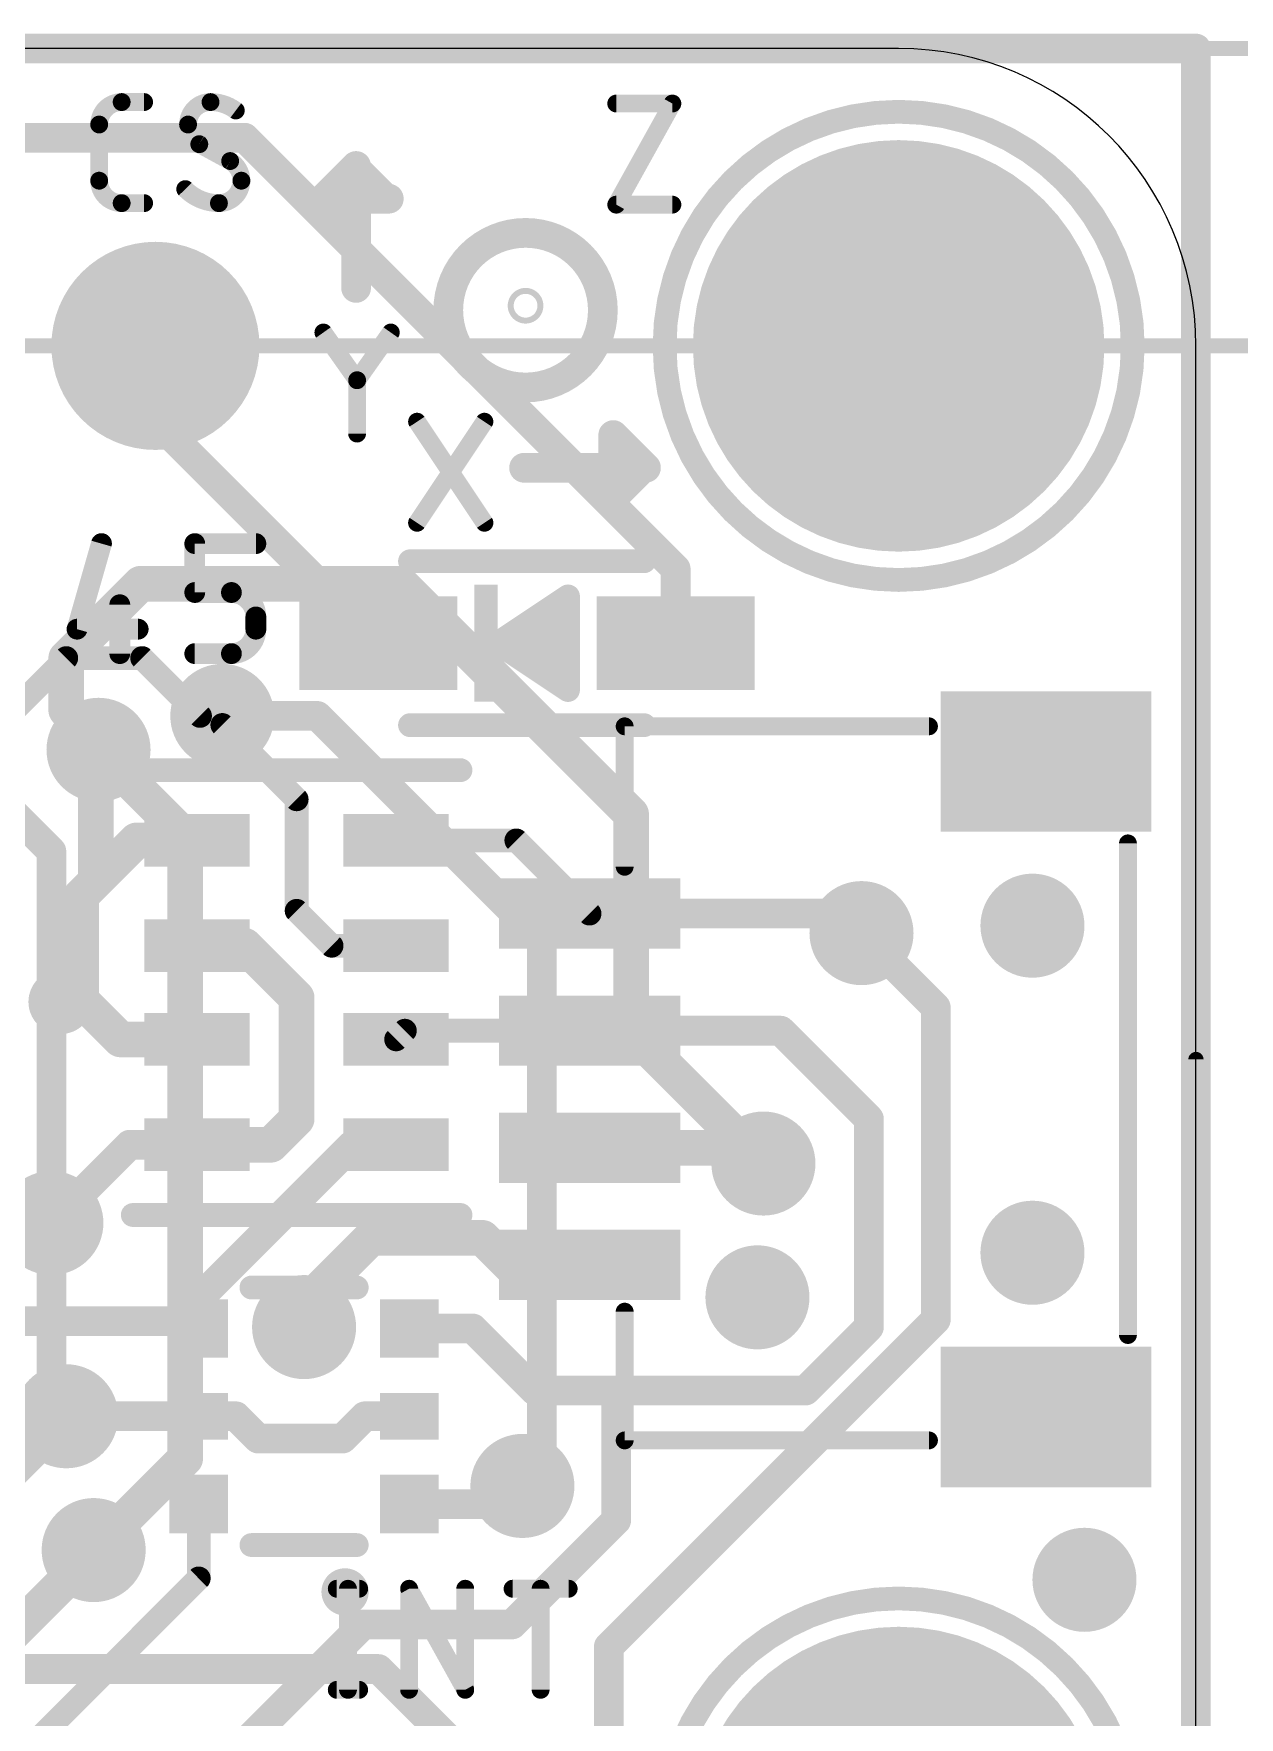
# Model space of a CAD drawing. Extents: x -6.2 to 34.1, y -8.2 to 17.9.
# Drawn here: x 15.47 to 25.77, y 3.52 to 17.91 of the extents above; entities that cross this region are included whole.
import ezdxf

# ---------------------------------------------------------------- set-up
doc = ezdxf.new("R2010")
doc.units = 0
for name, color, linetype in [('1', 12, 'CONTINUOUS'), ('16', 5, 'CONTINUOUS'), ('17', 110, 'CONTINUOUS'), ('18', 110, 'CONTINUOUS'), ('20', 53, 'CONTINUOUS'), ('21', 40, 'CONTINUOUS'), ('47', 253, 'CONTINUOUS')]:
    doc.layers.add(name, color=color, linetype=linetype)

# ---------------------------------------------------------------- blocks, each defined once
blk = doc.blocks.new('RECT')
blk.add_solid([(-0.5, -0.5), (0.5, -0.5), (-0.5, 0.5), (0.5, 0.5)])
blk = doc.blocks.new('ROUNDP')
at = {"const_width": 0.5}
blk.add_lwpolyline([(0, -0.25, 1), (0, 0.25, 1), (0, -0.25)], format="xyb", dxfattribs=at)
blk = doc.blocks.new('ROUNDV')
at = {"const_width": 0.5}
blk.add_lwpolyline([(0, -0.25, 1), (0, 0.25, 1), (0, -0.25)], format="xyb", dxfattribs=at)

msp = doc.modelspace()

# ---------------------------------------------------------------- linework, layer by layer
at = {"layer": '1'}
for points, const_width in [([(0, 17.78), (25.4, 17.78)], 0.254), ([(25.4, 17.78), (25.4, 0)], 0.254), ([(8.128, 17.018), (17.272, 17.018)], 0.254), ([(17.272, 17.018), (20.955, 13.335)], 0.254), ([(16.51, 14.605), (16.51, 15.24)], 0.254), ([(18.415, 12.7), (16.51, 14.605)], 0.254), ([(20.955, 13.335), (20.955, 12.7)], 0.254), ([(15.748, 12.573), (15.2548, 12.0798)], 0.2032), ([(16.3967, 12.573), (15.748, 12.573)], 0.2032), ([(16.891, 12.0787), (16.3967, 12.573)], 0.2032), ([(17.0815, 12.0787), (16.891, 12.0787)], 0.2032), ([(17.0815, 12.0787), (17.0815, 12.0015)], 0.2032), ([(17.7165, 11.3665), (17.0815, 12.0015)], 0.2032), ([(16.0238, 11.7892), (16.002, 11.7673)], 0.3048), ([(16.002, 11.7673), (16.002, 10.668)], 0.3048), ([(17.7165, 10.414), (17.7165, 11.3665)], 0.2032), ([(16.3495, 11.0155), (16.002, 10.668)], 0.3048), ([(16.3495, 11.0155), (16.8665, 11.0155)], 0.3048), ([(19.5935, 11.0155), (18.5665, 11.0155)], 0.2032), ([(20.219, 10.39), (19.5935, 11.0155)], 0.2032), ([(16.002, 10.668), (15.875, 10.541)], 0.3048), ([(15.875, 9.652), (15.875, 10.541)], 0.3048), ([(18.015, 10.1155), (17.7165, 10.414)], 0.2032), ([(20.219, 10.39), (22.376, 10.39)], 0.254), ([(22.376, 10.39), (22.5425, 10.2235)], 0.254), ([(16.8665, 10.1155), (17.272, 10.1155)], 0.3048), ([(17.7165, 9.671), (17.272, 10.1155)], 0.3048), ([(18.5665, 10.1155), (18.015, 10.1155)], 0.2032), ([(16.2115, 9.3155), (15.875, 9.652)], 0.3048), ([(17.7165, 9.671), (17.7165, 8.636)], 0.3048), ([(21.852, 9.39), (20.219, 9.39)], 0.254), ([(22.606, 8.636), (21.852, 9.39)], 0.254), ([(16.8665, 9.3155), (16.2115, 9.3155)], 0.3048), ([(18.5665, 9.3155), (18.641, 9.39)], 0.2032), ([(18.641, 9.39), (20.219, 9.39)], 0.2032), ([(17.7165, 8.636), (17.496, 8.4155)], 0.3048), ([(22.606, 6.858), (22.606, 8.636)], 0.254), ([(16.2895, 8.4155), (15.621, 7.747)], 0.254), ([(16.8665, 8.4155), (16.2895, 8.4155)], 0.254), ([(17.496, 8.4155), (16.8665, 8.4155)], 0.3048), ([(16.88, 7.101), (18.1945, 8.4155)], 0.254), ([(18.1945, 8.4155), (18.5665, 8.4155)], 0.254), ([(20.219, 8.39), (21.5693, 8.39)], 0.3048), ([(21.5693, 8.39), (21.7043, 8.255)], 0.3048), ([(18.3515, 7.62), (17.78, 7.0485)], 0.3048), ([(18.3515, 7.62), (19.304, 7.62)], 0.3048), ([(19.304, 7.62), (19.534, 7.39)], 0.3048), ([(19.534, 7.39), (20.219, 7.39)], 0.3048), ([(16.88, 6.846), (16.88, 7.101)], 0.254), ([(17.78, 6.858), (17.78, 7.0485)], 0.3048), ([(16.8165, 6.9095), (15.1885, 6.9095)], 0.254), ([(16.88, 6.846), (16.8165, 6.9095)], 0.254), ([(18.68, 6.846), (19.221, 6.846)], 0.254), ([(19.221, 6.846), (19.7517, 6.3153)], 0.254), ([(22.0633, 6.3153), (22.606, 6.858)], 0.254), ([(19.7517, 6.3153), (20.447, 6.3153)], 0.254), ([(20.447, 6.3153), (22.0633, 6.3153)], 0.254), ([(20.447, 6.3153), (20.447, 5.207)], 0.254), ([(15.748, 6.096), (16.88, 6.096)], 0.254), ([(16.88, 6.096), (17.1975, 6.096)], 0.254), ([(17.388, 5.9055), (17.1975, 6.096)], 0.254), ([(18.299, 6.096), (18.1085, 5.9055)], 0.254), ([(18.299, 6.096), (18.68, 6.096)], 0.254), ([(18.1085, 5.9055), (17.388, 5.9055)], 0.254), ([(19.4904, 5.346), (19.6452, 5.5008)], 0.254), ([(18.68, 5.346), (19.4904, 5.346)], 0.254), ([(16.88, 5.346), (16.88, 4.711)], 0.2032), ([(20.447, 5.207), (19.558, 4.318)], 0.254), ([(15.113, 4.064), (15.9823, 4.9333)], 0.3048), ([(15.9823, 4.9333), (15.9823, 4.953)], 0.3048), ([(16.88, 4.711), (14.709, 2.54)], 0.2032), ([(18.288, 4.318), (16.51, 2.54)], 0.254), ([(19.558, 4.318), (18.288, 4.318)], 0.254)]:
    msp.add_lwpolyline(points, dxfattribs=dict(at, const_width=const_width))
for points, const_width in [([(25.4635, 17.78, 1), (25.3365, 17.78)], 0.127), ([(25.4, 17.7165, 1), (25.4, 17.8435)], 0.127), ([(17.3169, 17.0629, 1), (17.2271, 16.9731)], 0.127), ([(17.272, 16.9545, 1), (17.272, 17.0815)], 0.127), ([(16.5735, 15.24, 1), (16.4465, 15.24)], 0.127), ([(16.5549, 14.6499, 1), (16.4651, 14.5601)], 0.127), ([(16.4465, 14.605, 1), (16.5735, 14.605)], 0.127), ([(21.0185, 13.335, 1), (20.8915, 13.335)], 0.127), ([(20.9101, 13.2901, 1), (20.9999, 13.3799)], 0.127), ([(18.3701, 12.6551, 1), (18.4599, 12.7449)], 0.127), ([(15.748, 12.6238, 1), (15.748, 12.5222)], 0.1016), ([(15.7839, 12.5371, 1), (15.7121, 12.6089)], 0.1016), ([(16.4326, 12.6089, 1), (16.3608, 12.5371)], 0.1016), ([(16.3967, 12.5222, 1), (16.3967, 12.6238)], 0.1016), ([(20.8915, 12.7, 1), (21.0185, 12.7)], 0.127), ([(16.891, 12.1295, 1), (16.891, 12.0279)], 0.1016), ([(16.8551, 12.0428, 1), (16.9269, 12.1146)], 0.1016), ([(17.1323, 12.0787, 1), (17.0307, 12.0787)], 0.1016), ([(17.1174, 12.0374, 1), (17.0456, 11.9656)], 0.1016), ([(17.0815, 12.0279, 1), (17.0815, 12.1295)], 0.1016), ([(16.0777, 11.7353, 1), (15.97, 11.843)], 0.1524), ([(17.0307, 12.0015, 1), (17.1323, 12.0015)], 0.1016), ([(16.0782, 11.7673, 1), (15.9258, 11.7673)], 0.1524), ([(15.9481, 11.8212, 1), (16.0559, 11.7134)], 0.1524), ([(17.7673, 11.3665, 1), (17.6657, 11.3665)], 0.1016), ([(17.6806, 11.3306, 1), (17.7524, 11.4024)], 0.1016), ([(16.3495, 11.0917, 1), (16.3495, 10.9393)], 0.1524), ([(16.4034, 10.9616, 1), (16.2956, 11.0694)], 0.1524), ([(16.8665, 10.9393, 1), (16.8665, 11.0917)], 0.1524), ([(18.5665, 11.0663, 1), (18.5665, 10.9647)], 0.1016), ([(19.6294, 11.0514, 1), (19.5576, 10.9796)], 0.1016), ([(19.5935, 10.9647, 1), (19.5935, 11.0663)], 0.1016), ([(15.9481, 10.7219, 1), (16.0559, 10.6141)], 0.1524), ([(16.0559, 10.6141, 1), (15.9481, 10.7219)], 0.1524), ([(15.9512, 10.541, 1), (15.7988, 10.541)], 0.1524), ([(15.8211, 10.5949, 1), (15.9289, 10.4871)], 0.1524), ([(15.9258, 10.668, 1), (16.0782, 10.668)], 0.1524), ([(17.7524, 10.4499, 1), (17.6806, 10.3781)], 0.1016), ([(20.219, 10.4535, 1), (20.219, 10.3265)], 0.127), ([(22.4209, 10.4349, 1), (22.3311, 10.3451)], 0.127), ([(22.376, 10.3265, 1), (22.376, 10.4535)], 0.127), ([(17.6657, 10.414, 1), (17.7673, 10.414)], 0.1016), ([(20.1831, 10.3541, 1), (20.2549, 10.4259)], 0.1016), ([(16.8665, 10.1917, 1), (16.8665, 10.0393)], 0.1524), ([(17.3259, 10.1694, 1), (17.2181, 10.0616)], 0.1524), ([(17.272, 10.0393, 1), (17.272, 10.1917)], 0.1524), ([(18.015, 10.1663, 1), (18.015, 10.0647)], 0.1016), ([(18.5665, 10.0647, 1), (18.5665, 10.1663)], 0.1016), ([(22.4976, 10.1786, 1), (22.5874, 10.2684)], 0.127), ([(17.9791, 10.0796, 1), (18.0509, 10.1514)], 0.1016), ([(15.9289, 9.7059, 1), (15.8211, 9.5981)], 0.1524), ([(17.7927, 9.671, 1), (17.6403, 9.671)], 0.1524), ([(17.6626, 9.6171, 1), (17.7704, 9.7249)], 0.1524), ([(15.7988, 9.652, 1), (15.9512, 9.652)], 0.1524), ([(20.219, 9.4535, 1), (20.219, 9.3265)], 0.127), ([(21.8969, 9.4349, 1), (21.8071, 9.3451)], 0.127), ([(21.852, 9.3265, 1), (21.852, 9.4535)], 0.127), ([(16.2115, 9.3917, 1), (16.2115, 9.2393)], 0.1524), ([(16.1576, 9.2616, 1), (16.2654, 9.3694)], 0.1524), ([(16.8665, 9.2393, 1), (16.8665, 9.3917)], 0.1524), ([(18.5306, 9.3514, 1), (18.6024, 9.2796)], 0.1016), ([(18.641, 9.4408, 1), (18.641, 9.3392)], 0.1016), ([(18.6769, 9.3541, 1), (18.6051, 9.4259)], 0.1016), ([(20.219, 9.3392, 1), (20.219, 9.4408)], 0.1016), ([(17.7704, 8.5821, 1), (17.6626, 8.6899)], 0.1524), ([(17.6403, 8.636, 1), (17.7927, 8.636)], 0.1524), ([(22.6695, 8.636, 1), (22.5425, 8.636)], 0.127), ([(22.5611, 8.5911, 1), (22.6509, 8.6809)], 0.127), ([(16.2895, 8.479, 1), (16.2895, 8.352)], 0.127), ([(16.3344, 8.3706, 1), (16.2446, 8.4604)], 0.127), ([(16.8665, 8.4917, 1), (16.8665, 8.3393)], 0.1524), ([(16.8665, 8.352, 1), (16.8665, 8.479)], 0.127), ([(17.4421, 8.4694, 1), (17.5499, 8.3616)], 0.1524), ([(17.496, 8.3393, 1), (17.496, 8.4917)], 0.1524), ([(18.1945, 8.479, 1), (18.1945, 8.352)], 0.127), ([(18.2394, 8.3706, 1), (18.1496, 8.4604)], 0.127), ([(18.5665, 8.352, 1), (18.5665, 8.479)], 0.127), ([(20.219, 8.4662, 1), (20.219, 8.3138)], 0.1524), ([(21.6232, 8.4439, 1), (21.5154, 8.3361)], 0.1524), ([(21.5693, 8.3138, 1), (21.5693, 8.4662)], 0.1524), ([(21.6504, 8.2011, 1), (21.7582, 8.3089)], 0.1524), ([(15.5761, 7.7919, 1), (15.6659, 7.7021)], 0.127), ([(18.3515, 7.6962, 1), (18.3515, 7.5438)], 0.1524), ([(18.4054, 7.5661, 1), (18.2976, 7.6739)], 0.1524), ([(19.3579, 7.6739, 1), (19.2501, 7.5661)], 0.1524), ([(19.304, 7.5438, 1), (19.304, 7.6962)], 0.1524), ([(19.534, 7.4662, 1), (19.534, 7.3138)], 0.1524), ([(19.4801, 7.3361, 1), (19.5879, 7.4439)], 0.1524), ([(20.219, 7.3138, 1), (20.219, 7.4662)], 0.1524), ([(16.9435, 7.101, 1), (16.8165, 7.101)], 0.127), ([(16.8351, 7.1459, 1), (16.9249, 7.0561)], 0.127), ([(17.8562, 7.0485, 1), (17.7038, 7.0485)], 0.1524), ([(17.7261, 7.1024, 1), (17.8339, 6.9946)], 0.1524), ([(16.8614, 6.9544, 1), (16.7716, 6.8646)], 0.127), ([(16.8165, 6.846, 1), (16.8165, 6.973)], 0.127), ([(16.8165, 6.846, 1), (16.9435, 6.846)], 0.127), ([(16.8351, 6.8011, 1), (16.9249, 6.8909)], 0.127), ([(17.7038, 6.858, 1), (17.8562, 6.858)], 0.1524), ([(18.68, 6.9095, 1), (18.68, 6.7825)], 0.127), ([(19.2659, 6.8909, 1), (19.1761, 6.8011)], 0.127), ([(19.221, 6.7825, 1), (19.221, 6.9095)], 0.127), ([(22.5425, 6.858, 1), (22.6695, 6.858)], 0.127), ([(22.6509, 6.8131, 1), (22.5611, 6.9029)], 0.127), ([(19.7517, 6.3788, 1), (19.7517, 6.2518)], 0.127), ([(19.7068, 6.2704, 1), (19.7966, 6.3602)], 0.127), ([(20.447, 6.3788, 1), (20.447, 6.2518)], 0.127), ([(20.5105, 6.3153, 1), (20.3835, 6.3153)], 0.127), ([(20.447, 6.2518, 1), (20.447, 6.3788)], 0.127), ([(22.0184, 6.3602, 1), (22.1082, 6.2704)], 0.127), ([(22.0633, 6.2518, 1), (22.0633, 6.3788)], 0.127), ([(15.748, 6.1595, 1), (15.748, 6.0325)], 0.127), ([(16.88, 6.1595, 1), (16.88, 6.0325)], 0.127), ([(16.88, 6.0325, 1), (16.88, 6.1595)], 0.127), ([(17.2424, 6.1409, 1), (17.1526, 6.0511)], 0.127), ([(17.1975, 6.0325, 1), (17.1975, 6.1595)], 0.127), ([(18.299, 6.1595, 1), (18.299, 6.0325)], 0.127), ([(18.3439, 6.0511, 1), (18.2541, 6.1409)], 0.127), ([(18.68, 6.0325, 1), (18.68, 6.1595)], 0.127), ([(17.388, 5.969, 1), (17.388, 5.842)], 0.127), ([(17.3431, 5.8606, 1), (17.4329, 5.9504)], 0.127), ([(18.0636, 5.9504, 1), (18.1534, 5.8606)], 0.127), ([(18.1085, 5.842, 1), (18.1085, 5.969)], 0.127), ([(19.6901, 5.4559, 1), (19.6003, 5.5457)], 0.127), ([(18.68, 5.4095, 1), (18.68, 5.2825)], 0.127), ([(19.4904, 5.2825, 1), (19.4904, 5.4095)], 0.127), ([(16.9308, 5.346, 1), (16.8292, 5.346)], 0.1016), ([(19.4455, 5.3909, 1), (19.5353, 5.3011)], 0.127), ([(20.4919, 5.1621, 1), (20.4021, 5.2519)], 0.127), ([(20.3835, 5.207, 1), (20.5105, 5.207)], 0.127), ([(16.0585, 4.953, 1), (15.9061, 4.953)], 0.1524), ([(16.0362, 4.8794, 1), (15.9284, 4.9872)], 0.1524), ([(15.9061, 4.9333, 1), (16.0585, 4.9333)], 0.1524), ([(16.8292, 4.711, 1), (16.9308, 4.711)], 0.1016), ([(16.9159, 4.6751, 1), (16.8441, 4.7469)], 0.1016), ([(18.288, 4.3815, 1), (18.288, 4.2545)], 0.127), ([(18.3329, 4.2731, 1), (18.2431, 4.3629)], 0.127), ([(19.5131, 4.3629, 1), (19.6029, 4.2731)], 0.127), ([(19.558, 4.2545, 1), (19.558, 4.3815)], 0.127)]:
    msp.add_lwpolyline(points, format="xyb", dxfattribs=dict(at, const_width=const_width))
at = {"layer": '16'}
for points, const_width in [([(0, 17.78), (25.4, 17.78)], 0.254), ([(25.4, 17.78), (25.4, 0)], 0.254), ([(15.748, 12.573), (16.383, 13.208)], 0.3048), ([(16.383, 13.208), (18.6055, 13.208)], 0.3048), ([(18.6055, 13.208), (20.574, 11.2395)], 0.3048), ([(15.748, 12.1285), (15.748, 12.573)], 0.3048), ([(16.0238, 11.8527), (15.748, 12.1285)], 0.3048), ([(15.621, 10.922), (14.478, 12.065)], 0.254), ([(17.8933, 12.0787), (17.0815, 12.0787)], 0.254), ([(19.812, 10.16), (17.8933, 12.0787)], 0.254), ([(16.0238, 11.7892), (16.0238, 11.8527)], 0.3048), ([(16.764, 11.049), (16.0238, 11.7892)], 0.3048), ([(20.574, 11.2395), (20.574, 9.3853)], 0.3048), ([(16.764, 5.7347), (16.764, 11.049)], 0.3048), ([(15.621, 10.922), (15.621, 7.747)], 0.254), ([(19.812, 5.6676), (19.812, 10.16)], 0.254), ([(22.5425, 10.2235), (23.1775, 9.5885)], 0.254), ([(23.1775, 9.5885), (23.1775, 6.9215)], 0.254), ([(20.574, 9.3853), (21.7043, 8.255)], 0.3048), ([(15.621, 7.747), (15.621, 6.223)], 0.254), ([(23.1775, 6.9215), (20.3835, 4.1275)], 0.254), ([(15.748, 6.096), (15.621, 6.223)], 0.254), ([(15.748, 6.096), (14.478, 4.826)], 0.3048), ([(15.9823, 4.953), (16.764, 5.7347)], 0.3048), ([(19.6452, 5.5008), (19.812, 5.6676)], 0.254), ([(20.3835, 4.1275), (20.3835, 2.0955)], 0.254), ([(18.415, 3.937), (11.684, 3.937)], 0.254), ([(18.415, 3.937), (19.05, 3.302)], 0.254)]:
    msp.add_lwpolyline(points, dxfattribs=dict(at, const_width=const_width))
for points, const_width in [([(25.4635, 17.78, 1), (25.3365, 17.78)], 0.127), ([(25.4, 17.7165, 1), (25.4, 17.8435)], 0.127), ([(16.383, 13.2842, 1), (16.383, 13.1318)], 0.1524), ([(16.4369, 13.1541, 1), (16.3291, 13.2619)], 0.1524), ([(18.6594, 13.2619, 1), (18.5516, 13.1541)], 0.1524), ([(18.6055, 13.1318, 1), (18.6055, 13.2842)], 0.1524), ([(15.8242, 12.573, 1), (15.6718, 12.573)], 0.1524), ([(15.6941, 12.6269, 1), (15.8019, 12.5191)], 0.1524), ([(15.8019, 12.1824, 1), (15.6941, 12.0746)], 0.1524), ([(15.6718, 12.1285, 1), (15.8242, 12.1285)], 0.1524), ([(17.0815, 12.1422, 1), (17.0815, 12.0152)], 0.127), ([(17.9382, 12.1236, 1), (17.8484, 12.0338)], 0.127), ([(17.8933, 12.0152, 1), (17.8933, 12.1422)], 0.127), ([(16.1, 11.8527, 1), (15.9476, 11.8527)], 0.1524), ([(16.0777, 11.843, 1), (15.97, 11.7353)], 0.1524), ([(15.97, 11.7988, 1), (16.0777, 11.9065)], 0.1524), ([(15.9476, 11.7892, 1), (16.1, 11.7892)], 0.1524), ([(20.6502, 11.2395, 1), (20.4978, 11.2395)], 0.1524), ([(20.5201, 11.1856, 1), (20.6279, 11.2934)], 0.1524), ([(16.8402, 11.049, 1), (16.6878, 11.049)], 0.1524), ([(16.7101, 10.9951, 1), (16.8179, 11.1029)], 0.1524), ([(15.6845, 10.922, 1), (15.5575, 10.922)], 0.127), ([(15.5761, 10.8771, 1), (15.6659, 10.9669)], 0.127), ([(19.8755, 10.16, 1), (19.7485, 10.16)], 0.127), ([(19.7671, 10.1151, 1), (19.8569, 10.2049)], 0.127), ([(22.5874, 10.2684, 1), (22.4976, 10.1786)], 0.127), ([(23.241, 9.5885, 1), (23.114, 9.5885)], 0.127), ([(23.1326, 9.5436, 1), (23.2224, 9.6334)], 0.127), ([(20.6279, 9.4392, 1), (20.5201, 9.3314)], 0.1524), ([(20.4978, 9.3853, 1), (20.6502, 9.3853)], 0.1524), ([(21.6504, 8.2011, 1), (21.7582, 8.3089)], 0.1524), ([(15.6845, 7.747, 1), (15.5575, 7.747)], 0.127), ([(15.5575, 7.747, 1), (15.6845, 7.747)], 0.127), ([(23.2224, 6.8766, 1), (23.1326, 6.9664)], 0.127), ([(23.114, 6.9215, 1), (23.241, 6.9215)], 0.127), ([(15.6659, 6.2679, 1), (15.5761, 6.1781)], 0.127), ([(15.5575, 6.223, 1), (15.6845, 6.223)], 0.127), ([(15.8019, 6.0421, 1), (15.6941, 6.1499)], 0.1524), ([(15.7031, 6.0511, 1), (15.7929, 6.1409)], 0.127), ([(16.6878, 5.7347, 1), (16.8402, 5.7347)], 0.1524), ([(16.8179, 5.6808, 1), (16.7101, 5.7886)], 0.1524), ([(19.8569, 5.6227, 1), (19.7671, 5.7125)], 0.127), ([(19.7485, 5.6676, 1), (19.8755, 5.6676)], 0.127), ([(19.6003, 5.5457, 1), (19.6901, 5.4559)], 0.127), ([(15.9284, 5.0069, 1), (16.0362, 4.8991)], 0.1524), ([(20.447, 4.1275, 1), (20.32, 4.1275)], 0.127), ([(20.3386, 4.1724, 1), (20.4284, 4.0826)], 0.127), ([(18.4599, 3.9819, 1), (18.3701, 3.8921)], 0.127), ([(18.415, 3.8735, 1), (18.415, 4.0005)], 0.127)]:
    msp.add_lwpolyline(points, format="xyb", dxfattribs=dict(at, const_width=const_width))
at = {"layer": '20'}
for p, q in [((22.86, 17.78), (2.54, 17.78)), ((25.4, 2.54), (25.4, 15.24))]:
    msp.add_line(p, q, dxfattribs=at)
msp.add_arc((22.86, 15.24), 2.54, 0, 90, dxfattribs=at)
at = {"layer": '21'}
for points, const_width in [([(16.2214, 17.3228, 0.4142), (16.0294, 17.1309)], 0.1524), ([(16.2214, 17.3609, 1), (16.2214, 17.2847)], 0.0762), ([(16.2214, 17.2847, 1), (16.2214, 17.3609)], 0.0762), ([(16.4133, 17.2847, 1), (16.4133, 17.3609)], 0.0762), ([(16.9807, 17.3228, 0.4142), (16.7888, 17.1309)], 0.1524), ([(17.1966, 17.2508, 0.1623), (16.9807, 17.3228)], 0.1524), ([(16.9807, 17.3609, 1), (16.9807, 17.2847)], 0.0762), ([(16.9807, 17.2847, 1), (16.9807, 17.3609)], 0.0762), ([(17.1737, 17.2204, 1), (17.2194, 17.2813)], 0.0762), ([(20.447, 17.3482, 1), (20.447, 17.272)], 0.0762), ([(22.86, 13.24, 1), (22.86, 17.24, 1), (22.86, 13.24)], 0.2032), ([(20.9601, 17.2916, 1), (20.8935, 17.3286)], 0.0762), ([(20.9268, 17.272, 1), (20.9268, 17.3482)], 0.0762), ([(16.0675, 17.1309, 1), (15.9913, 17.1309)], 0.0762), ([(15.9913, 17.1309, 1), (16.0675, 17.1309)], 0.0762), ([(16.7888, 17.1309, 0.2656), (16.8847, 16.963)], 0.1524), ([(16.8269, 17.1309, 1), (16.7507, 17.1309)], 0.0762), ([(16.7507, 17.1309, 1), (16.8269, 17.1309)], 0.0762), ([(16.903, 16.9964, 1), (16.8665, 16.9295)], 0.0762), ([(16.8654, 16.9301, 1), (16.9041, 16.9958)], 0.0762), ([(17.1679, 16.8519, 1), (17.1293, 16.7862)], 0.0762), ([(17.2446, 16.6511, 0.2656), (17.1486, 16.819)], 0.1524), ([(17.1304, 16.7856, 1), (17.1668, 16.8525)], 0.0762), ([(18.288, 16.7767, 1), (18.161, 16.7767)], 0.127), ([(18.288, 16.7513, 1), (18.161, 16.7513)], 0.127), ([(18.2694, 16.7962, 1), (18.1796, 16.7064)], 0.127), ([(18.2694, 16.7318, 1), (18.1796, 16.8216)], 0.127), ([(16.0294, 16.6511, 0.4142), (16.2214, 16.4592)], 0.1524), ([(16.0675, 16.6511, 1), (15.9913, 16.6511)], 0.0762), ([(15.9913, 16.6511, 1), (16.0675, 16.6511)], 0.0762), ([(17.0526, 16.4592, 0.4142), (17.2446, 16.6511)], 0.1524), ([(17.2827, 16.6511, 1), (17.2065, 16.6511)], 0.0762), ([(17.2065, 16.6511, 1), (17.2827, 16.6511)], 0.0762), ([(18.161, 16.7513, 1), (18.288, 16.7513)], 0.127), ([(16.7918, 16.606, 1), (16.7377, 16.5523)], 0.0762), ([(16.7648, 16.5791, 0.2), (17.0526, 16.4592)], 0.1524), ([(17.9451, 16.5608, 1), (17.9451, 16.4338)], 0.127), ([(17.9002, 16.5422, 1), (17.99, 16.4524)], 0.127), ([(18.4785, 16.5608, 1), (18.4785, 16.4338)], 0.127), ([(18.4336, 16.4524, 1), (18.5234, 16.5422)], 0.127), ([(18.4785, 16.4338, 1), (18.4785, 16.5608)], 0.127), ([(18.5039, 16.4338, 1), (18.5039, 16.5608)], 0.127), ([(16.2214, 16.4973, 1), (16.2214, 16.4211)], 0.0762), ([(16.2214, 16.4211, 1), (16.2214, 16.4973)], 0.0762), ([(16.4133, 16.4211, 1), (16.4133, 16.4973)], 0.0762), ([(17.0526, 16.4973, 1), (17.0526, 16.4211)], 0.0762), ([(17.0526, 16.4211, 1), (17.0526, 16.4973)], 0.0762), ([(20.447, 16.4846, 1), (20.447, 16.4084)], 0.0762), ([(20.4137, 16.465, 1), (20.4803, 16.428)], 0.0762), ([(20.9268, 16.4084, 1), (20.9268, 16.4846)], 0.0762), ([(19.6723, 14.8844, 1), (19.6723, 16.2052, 1), (19.6723, 14.8844)], 0.254), ([(18.161, 15.7353, 1), (18.288, 15.7353)], 0.127), ([(19.6723, 15.5575, 1), (19.6723, 15.6083, 1), (19.6723, 15.5575)], 0.254), ([(17.9762, 15.3763, 1), (17.914, 15.3323)], 0.0762), ([(18.552, 15.3323, 1), (18.4897, 15.3763)], 0.0762), ([(18.2018, 14.9685, 1), (18.2641, 14.9245)], 0.0762), ([(18.2711, 14.9465, 1), (18.1949, 14.9465)], 0.0762), ([(18.2018, 14.9245, 1), (18.2641, 14.9685)], 0.0762), ([(18.1949, 14.4907, 1), (18.2711, 14.4907)], 0.0762), ([(18.7769, 14.6134, 1), (18.7135, 14.5712)], 0.0762), ([(19.3526, 14.5712, 1), (19.2892, 14.6134)], 0.0762), ([(20.4665, 14.5229, 1), (20.3767, 14.4331)], 0.127), ([(20.4851, 14.478, 1), (20.3581, 14.478)], 0.127), ([(19.6596, 14.2621, 1), (19.6596, 14.1351)], 0.127), ([(20.6756, 14.2621, 1), (20.6756, 14.1351)], 0.127), ([(20.7205, 14.1537, 1), (20.6307, 14.2435)], 0.127), ([(20.6561, 14.1537, 1), (20.7459, 14.2435)], 0.127), ([(20.6756, 14.1351, 1), (20.6756, 14.2621)], 0.127), ([(20.701, 14.1351, 1), (20.701, 14.2621)], 0.127), ([(20.4851, 13.9446, 1), (20.3581, 13.9446)], 0.127), ([(20.3767, 13.9895, 1), (20.4665, 13.8997)], 0.127), ([(20.3581, 13.9446, 1), (20.4851, 13.9446)], 0.127), ([(20.3581, 13.9192, 1), (20.4851, 13.9192)], 0.127), ([(18.7135, 13.7498, 1), (18.7769, 13.7076)], 0.0762), ([(19.2892, 13.7076, 1), (19.3526, 13.7498)], 0.0762), ([(16.0918, 13.5387, 1), (16.0063, 13.5631)], 0.0889), ([(16.8905, 13.5509, 1), (16.8016, 13.5509)], 0.0889), ([(16.846, 13.5953, 1), (16.846, 13.5065)], 0.0889), ([(17.3681, 13.5065, 1), (17.3681, 13.5953)], 0.0889), ([(18.685, 13.4508, 1), (18.685, 13.3492)], 0.1016), ([(20.685, 13.3492, 1), (20.685, 13.4508)], 0.1016), ([(16.2501, 13.0288, 1), (16.1612, 13.0288)], 0.0889), ([(16.846, 13.1777, 1), (16.846, 13.0888)], 0.0889), ([(16.8016, 13.1332, 1), (16.8905, 13.1332)], 0.0889), ([(17.3681, 12.9244, 0.4142), (17.1593, 13.1332)], 0.1778), ([(17.1593, 13.1777, 1), (17.1593, 13.0888)], 0.0889), ([(17.1593, 13.0888, 1), (17.1593, 13.1777)], 0.0889), ([(20.0858, 13.1, 1), (19.9842, 13.1)], 0.1016), ([(20.0632, 13.0577, 1), (20.0068, 13.1423)], 0.1016), ([(17.4126, 12.9244, 1), (17.3237, 12.9244)], 0.0889), ([(17.3237, 12.9244, 1), (17.4126, 12.9244)], 0.0889), ([(19.9358, 12.9, 1), (19.8342, 12.9)], 0.1016), ([(19.9132, 12.8577, 1), (19.8568, 12.9423)], 0.1016), ([(15.8402, 12.8644, 1), (15.8402, 12.7755)], 0.0889), ([(15.7975, 12.8322, 1), (15.8829, 12.8077)], 0.0889), ([(16.3623, 12.7755, 1), (16.3623, 12.8644)], 0.0889), ([(17.1593, 12.6111, 0.4142), (17.3681, 12.8199)], 0.1778), ([(17.4126, 12.8199, 1), (17.3237, 12.8199)], 0.0889), ([(17.3237, 12.8199, 1), (17.4126, 12.8199)], 0.0889), ([(19.4632, 12.7423, 1), (19.4068, 12.6577)], 0.1016), ([(19.6132, 12.7423, 1), (19.5568, 12.6577)], 0.1016), ([(19.7374, 12.8524, 1), (19.7374, 12.7508)], 0.1016), ([(19.885, 12.7508, 1), (19.885, 12.8524)], 0.1016), ([(16.846, 12.6555, 1), (16.846, 12.5667)], 0.0889), ([(17.1593, 12.6555, 1), (17.1593, 12.5667)], 0.0889), ([(17.1593, 12.5667, 1), (17.1593, 12.6555)], 0.0889), ([(19.4068, 12.7423, 1), (19.4632, 12.6577)], 0.1016), ([(19.5568, 12.7423, 1), (19.6132, 12.6577)], 0.1016), ([(19.7374, 12.6492, 1), (19.7374, 12.5476)], 0.1016), ([(19.885, 12.5476, 1), (19.885, 12.6492)], 0.1016), ([(16.1612, 12.6111, 1), (16.2501, 12.6111)], 0.0889), ([(19.8342, 12.5, 1), (19.9358, 12.5)], 0.1016), ([(19.8568, 12.4577, 1), (19.9132, 12.5423)], 0.1016), ([(20.0068, 12.2577, 1), (20.0632, 12.3423)], 0.1016), ([(19.9842, 12.3, 1), (20.0858, 12.3)], 0.1016), ([(18.685, 12.0508, 1), (18.685, 11.9492)], 0.1016), ([(20.685, 11.9492, 1), (20.685, 12.0508)], 0.1016), ([(20.5571, 11.99, 1), (20.4809, 11.99)], 0.0762), ([(20.519, 12.0281, 1), (20.519, 11.9519)], 0.0762), ([(23.119, 11.9519, 1), (23.119, 12.0281)], 0.0762), ([(16.3165, 11.6663, 1), (16.3165, 11.5647)], 0.1016), ([(19.1165, 11.5647, 1), (19.1165, 11.6663)], 0.1016), ([(24.8571, 10.99, 1), (24.7809, 10.99)], 0.0762), ([(20.4809, 10.79, 1), (20.5571, 10.79)], 0.0762), ([(15.7, 9.486, 1), (15.7, 9.786, 1), (15.7, 9.486)], 0.25), ([(16.3165, 7.8663, 1), (16.3165, 7.7647)], 0.1016), ([(19.1165, 7.7647, 1), (19.1165, 7.8663)], 0.1016), ([(17.33, 7.2468, 1), (17.33, 7.1452)], 0.1016), ([(18.23, 7.1452, 1), (18.23, 7.2468)], 0.1016), ([(20.5571, 6.99, 1), (20.4809, 6.99)], 0.0762), ([(24.7809, 6.79, 1), (24.8571, 6.79)], 0.0762), ([(20.519, 5.9281, 1), (20.519, 5.8519)], 0.0762), ([(20.4809, 5.89, 1), (20.5571, 5.89)], 0.0762), ([(23.119, 5.8519, 1), (23.119, 5.9281)], 0.0762), ([(17.33, 5.0468, 1), (17.33, 4.9452)], 0.1016), ([(18.23, 4.9452, 1), (18.23, 5.0468)], 0.1016), ([(18.13, 4.496, 1), (18.13, 4.696, 1), (18.13, 4.496)], 0.2032), ([(18.0591, 4.6609, 1), (18.0591, 4.5847)], 0.0762), ([(18.1932, 4.6228, 1), (18.117, 4.6228)], 0.0762), ([(18.251, 4.5847, 1), (18.251, 4.6609)], 0.0762), ([(18.7153, 4.6228, 1), (18.6391, 4.6228)], 0.0762), ([(18.7105, 4.6413, 1), (18.6439, 4.6043)], 0.0762), ([(19.1951, 4.6228, 1), (19.1189, 4.6228)], 0.0762), ([(19.5611, 4.6609, 1), (19.5611, 4.5847)], 0.0762), ([(19.8391, 4.6228, 1), (19.7629, 4.6228)], 0.0762), ([(20.0409, 4.5847, 1), (20.0409, 4.6609)], 0.0762), ([(22.86, 0.54, 1), (22.86, 4.54, 1), (22.86, 0.54)], 0.2032), ([(18.0591, 3.7973, 1), (18.0591, 3.7211)], 0.0762), ([(18.117, 3.7592, 1), (18.1932, 3.7592)], 0.0762), ([(18.251, 3.7211, 1), (18.251, 3.7973)], 0.0762), ([(18.6391, 3.7592, 1), (18.7153, 3.7592)], 0.0762), ([(19.1189, 3.7592, 1), (19.1951, 3.7592)], 0.0762), ([(19.1237, 3.7407, 1), (19.1903, 3.7777)], 0.0762), ([(19.7629, 3.7592, 1), (19.8391, 3.7592)], 0.0762)]:
    msp.add_lwpolyline(points, format="xyb", dxfattribs=dict(at, const_width=const_width))
for points, const_width in [([(16.2214, 17.3228), (16.4133, 17.3228)], 0.1524), ([(20.447, 17.3101), (20.9268, 17.3101)], 0.1524), ([(20.9268, 17.3101), (20.447, 16.4465)], 0.1524), ([(16.0294, 16.6511), (16.0294, 17.1309)], 0.1524), ([(17.1486, 16.819), (16.8847, 16.963)], 0.1524), ([(18.2245, 16.7767), (17.9451, 16.4973)], 0.254), ([(18.2245, 16.7513), (18.2245, 16.7767)], 0.254), ([(18.2245, 15.7353), (18.2245, 16.7513)], 0.254), ([(18.4785, 16.4973), (18.2245, 16.7513)], 0.254), ([(17.9451, 16.4973), (18.4785, 16.4973)], 0.254), ([(18.5039, 16.4973), (18.4785, 16.4973)], 0.254), ([(16.4133, 16.4592), (16.2214, 16.4592)], 0.1524), ([(20.447, 16.4465), (20.9268, 16.4465)], 0.1524), ([(17.9451, 15.3543), (18.233, 14.9465)], 0.1524), ([(18.233, 14.9465), (18.5208, 15.3543)], 0.1524), ([(18.233, 14.4907), (18.233, 14.9465)], 0.1524), ([(18.7452, 13.7287), (19.3209, 14.5923)], 0.1524), ([(18.7452, 14.5923), (19.3209, 13.7287)], 0.1524), ([(20.701, 14.1986), (20.4216, 14.478)], 0.254), ([(20.4216, 14.478), (20.4216, 13.9446)], 0.254), ([(19.6596, 14.1986), (20.6756, 14.1986)], 0.254), ([(20.4216, 13.9446), (20.6756, 14.1986)], 0.254), ([(20.6756, 14.1986), (20.701, 14.1986)], 0.254), ([(20.4216, 13.9192), (20.4216, 13.9446)], 0.254), ([(16.049, 13.5509), (15.8402, 12.8199)], 0.1778), ([(16.846, 13.1332), (16.846, 13.5509)], 0.1778), ([(16.846, 13.5509), (17.3681, 13.5509)], 0.1778), ([(18.685, 13.4), (20.685, 13.4)], 0.2032), ([(16.2057, 13.0288), (16.2057, 12.6111)], 0.1778), ([(17.1593, 13.1332), (16.846, 13.1332)], 0.1778), ([(19.435, 12.7), (20.035, 13.1)], 0.2032), ([(20.035, 13.1), (20.035, 12.3)], 0.2032), ([(17.3681, 12.8199), (17.3681, 12.9244)], 0.1778), ([(19.585, 12.7), (19.885, 12.9)], 0.2032), ([(19.885, 12.9), (19.885, 12.5)], 0.2032), ([(15.8402, 12.8199), (16.3623, 12.8199)], 0.1778), ([(20.035, 12.3), (19.435, 12.7)], 0.2032), ([(19.885, 12.5), (19.585, 12.7)], 0.2032), ([(19.7374, 12.8016), (19.885, 12.8016)], 0.2032), ([(16.846, 12.6111), (17.1593, 12.6111)], 0.1778), ([(19.7374, 12.5984), (19.885, 12.5984)], 0.2032), ([(20.685, 12), (18.685, 12)], 0.2032), ([(20.519, 10.79), (20.519, 11.99)], 0.1524), ([(20.519, 11.99), (23.119, 11.99)], 0.1524), ([(16.3165, 11.6155), (19.1165, 11.6155)], 0.2032), ([(24.819, 6.79), (24.819, 10.99)], 0.1524), ([(19.1165, 7.8155), (16.3165, 7.8155)], 0.2032), ([(17.33, 7.196), (18.23, 7.196)], 0.2032), ([(20.519, 5.89), (20.519, 6.99)], 0.1524), ([(23.119, 5.89), (20.519, 5.89)], 0.1524), ([(17.33, 4.996), (18.23, 4.996)], 0.2032), ([(18.0591, 4.6228), (18.251, 4.6228)], 0.1524), ([(18.1551, 4.6228), (18.1551, 3.7592)], 0.1524), ([(18.6772, 3.7592), (18.6772, 4.6228)], 0.1524), ([(18.6772, 4.6228), (19.157, 3.7592)], 0.1524), ([(19.157, 3.7592), (19.157, 4.6228)], 0.1524), ([(19.5611, 4.6228), (20.0409, 4.6228)], 0.1524), ([(19.801, 3.7592), (19.801, 4.6228)], 0.1524), ([(18.0591, 3.7592), (18.251, 3.7592)], 0.1524)]:
    msp.add_lwpolyline(points, dxfattribs=dict(at, const_width=const_width))
at = {"layer": '47', "const_width": 0.13}
for points in [[(12.319, 17.78), (34.081, 17.78)], [(12.7, 15.24), (31.287, 15.24)], [(25.4, 9.144), (25.4, -8.173)]]:
    msp.add_lwpolyline(points, dxfattribs=at)
at = {"layer": '47', "const_width": 0.065}
msp.add_lwpolyline([(25.4325, 9.144, 1), (25.3675, 9.144)], format="xyb", dxfattribs=at)

# ---------------------------------------------------------------- block references
at = {"layer": '1', "xscale": 1.35, "yscale": 0.8}
for p in [(18.415, 12.7), (20.955, 12.7)]:
    msp.add_blockref('RECT', p, dxfattribs=at)
at = {"layer": '1'}
for p, xscale, yscale, rotation in [((24.119, 11.69), 1.8, 1.2, 180), ((16.8665, 11.0155), 0.45, 0.9, 270), ((18.5665, 11.0155), 0.45, 0.9, 270), ((20.219, 10.39), 1.55, 0.6, 180), ((16.8665, 10.1155), 0.45, 0.9, 270), ((18.5665, 10.1155), 0.45, 0.9, 270), ((20.219, 9.39), 1.55, 0.6, 180), ((16.8665, 9.3155), 0.45, 0.9, 270), ((18.5665, 9.3155), 0.45, 0.9, 270), ((16.8665, 8.4155), 0.45, 0.9, 270), ((18.5665, 8.4155), 0.45, 0.9, 270), ((20.219, 8.39), 1.55, 0.6, 180), ((20.219, 7.39), 1.55, 0.6, 180), ((16.88, 6.846), 0.5, 0.5, 90), ((18.68, 6.846), 0.5, 0.5, 90), ((24.119, 6.09), 1.8, 1.2, 180), ((16.88, 6.096), 0.4, 0.5, 90), ((18.68, 6.096), 0.4, 0.5, 90), ((16.88, 5.346), 0.5, 0.5, 90), ((18.68, 5.346), 0.5, 0.5, 90)]:
    msp.add_blockref('RECT', p, dxfattribs=dict(at, xscale=xscale, yscale=yscale, rotation=rotation))
at = {"layer": '17', "xscale": 3.516, "yscale": 3.516}
for p in [(22.86, 15.24), (22.86, 15.24), (22.86, 2.54), (22.86, 2.54)]:
    msp.add_blockref('ROUNDP', p, dxfattribs=at)
at = {"layer": '17', "xscale": 1.778, "yscale": 1.778, "rotation": 90}
msp.add_blockref('ROUNDP', (16.51, 15.24), dxfattribs=at)
msp.add_blockref('ROUNDP', (16.51, 15.24), dxfattribs=at)
at = {"layer": '18', "xscale": 0.889, "yscale": 0.889}
for p in [(17.0815, 12.0787), (17.0815, 12.0787), (16.0238, 11.7892), (16.0238, 11.7892), (22.5425, 10.2235), (22.5425, 10.2235), (24.003, 10.287), (24.003, 10.287), (21.7043, 8.255), (21.7043, 8.255), (15.621, 7.747), (15.621, 7.747), (24.003, 7.493), (24.003, 7.493), (21.6535, 7.112), (21.6535, 7.112), (17.78, 6.858), (17.78, 6.858), (15.748, 6.096), (15.748, 6.096), (19.6452, 5.5008), (19.6452, 5.5008), (15.9823, 4.953), (15.9823, 4.953), (24.4475, 4.699), (24.4475, 4.699)]:
    msp.add_blockref('ROUNDV', p, dxfattribs=at)
at = {"layer": '21', "xscale": 0.2}
msp.add_blockref('RECT', (19.335, 12.7), dxfattribs=at)

doc.saveas('drawing.dxf')
